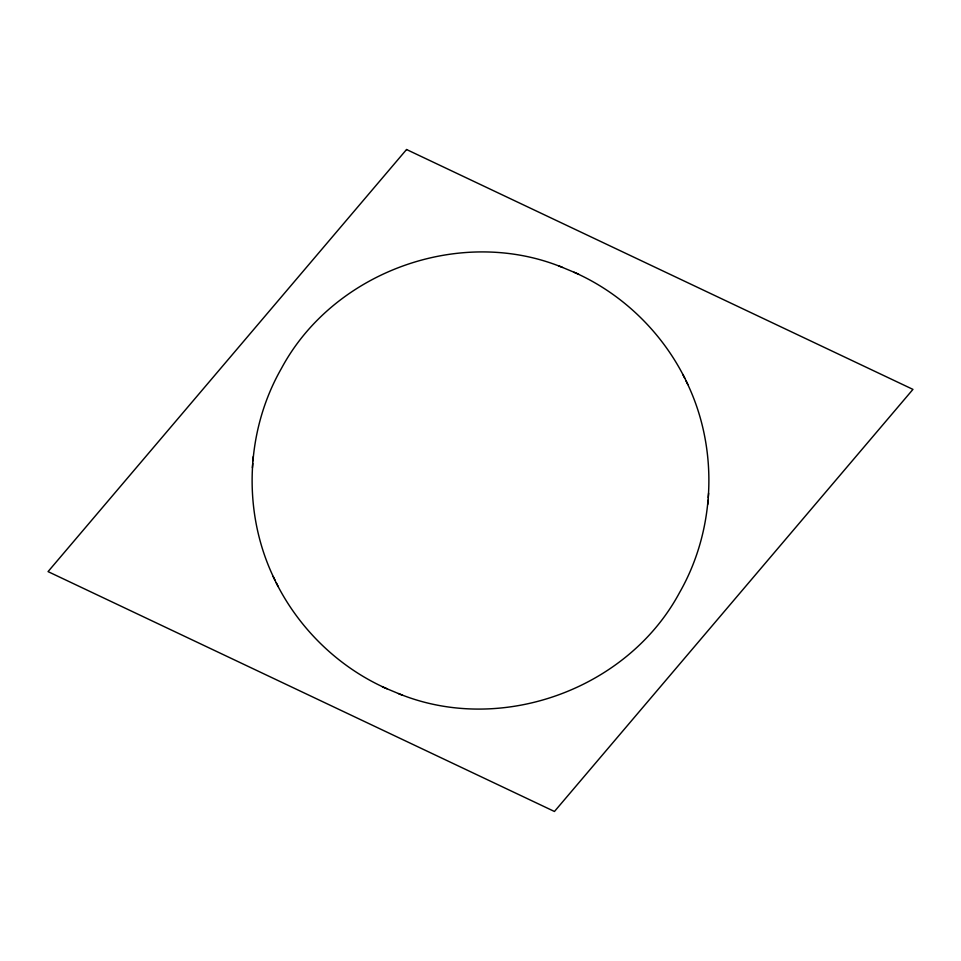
<?xml version="1.0" encoding="UTF-8"?>
<svg xmlns="http://www.w3.org/2000/svg" width="961" height="961" viewBox="0 0 961 961"><rect width="100%" height="100%" fill="white"/><g stroke="black" fill="none" stroke-linecap="round" stroke-linejoin="round"><path stroke-width="1.44" d="M562.545 267.446C460.715 225.595 333.479 271.326 281.429 368.435C244.827 432.426 242.292 514.291 275.062 580.324M398.455 693.554C500.285 735.405 627.521 689.674 679.571 592.565C716.173 528.574 718.708 446.709 685.938 380.676M252.395 467.755L252.743 463.454M252.947 460.727L253.296 456.463M707.704 504.537L708.053 500.273M708.257 497.546L708.605 493.245M574.065 272.263C623.953 294.246 665.012 335.089 687.848 384.544M273.152 576.456C295.988 625.911 337.047 666.754 386.935 688.737M558.449 265.729L578.654 274.173M382.346 686.827L402.551 695.271M682.815 374.382L684.712 378.226M276.287 582.774L278.185 586.618M406.551 149.52L48.05 571.615L554.449 811.48L912.95 389.385L406.551 149.52"/></g></svg>
